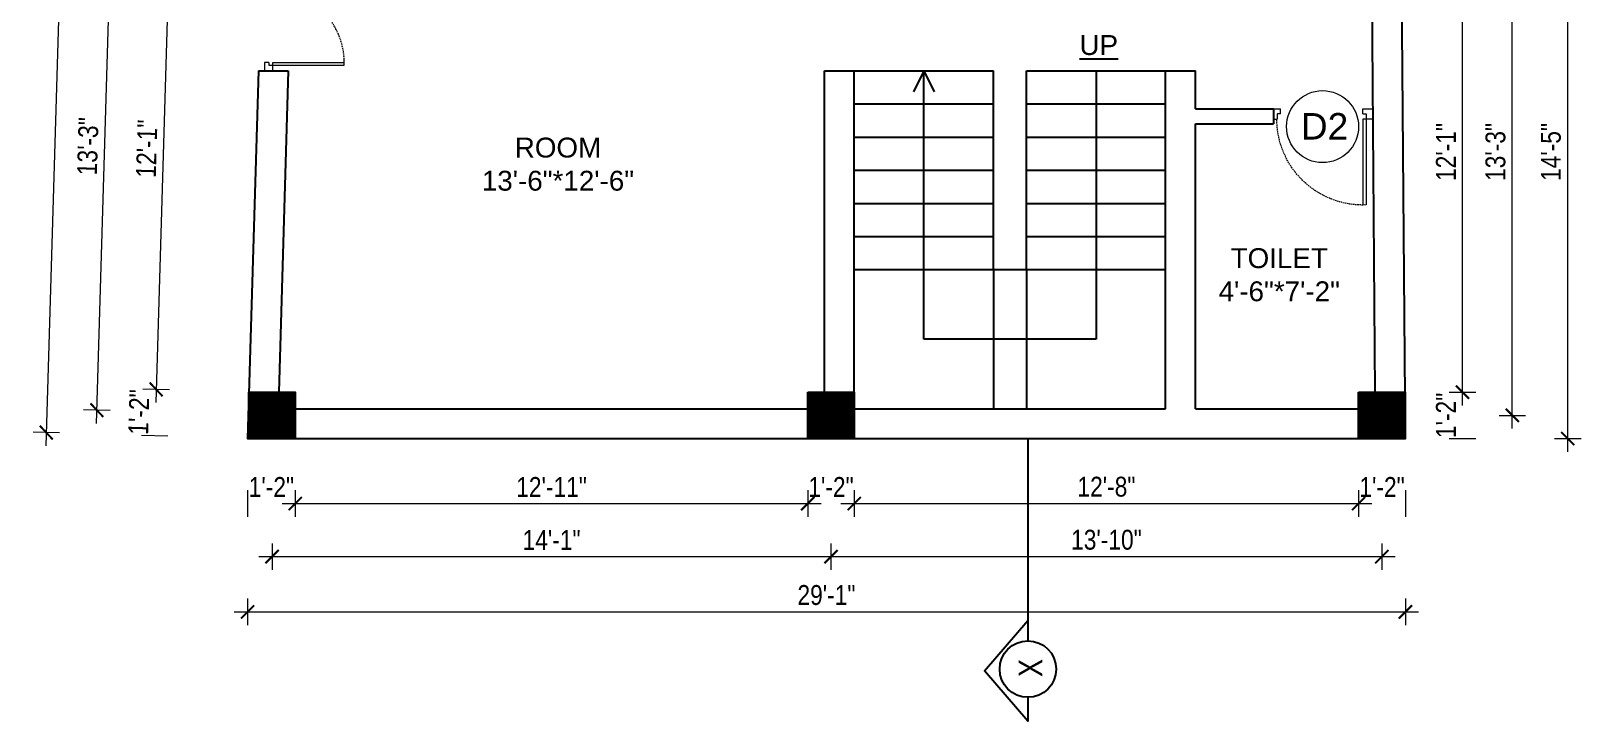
# Model space of a CAD drawing. Header units: inches. Extents: x -4962553 to -4957717, y -3263817 to -3261572.
# Drawn here: x -4961563.4 to -4961095.6, y -3262284.5 to -3262076.2 of the extents above; entities that cross this region are included whole.
import ezdxf

# ---------------------------------------------------------------- set-up
doc = ezdxf.new("R2010")
doc.units = ezdxf.units.IN
doc.header["$LTSCALE"] = 2
doc.header["$MEASUREMENT"] = 0
doc.header["$PDMODE"] = 34
doc.linetypes.add('HIDDEN', pattern=[0.375, 0.25, -0.125])
doc.layers.get('0').update_dxf_attribs({"linetype": 'CONTINUOUS'})
doc.layers.get('DEFPOINTS').update_dxf_attribs({"color": 141, "linetype": 'CONTINUOUS'})
doc.layers.add('A-Hatch', color=7, linetype='CONTINUOUS')
for name, color, linetype, lineweight in [('Annotate-Lite.w', 177, 'CONTINUOUS', 9), ('DIM 1-100', 4, 'CONTINUOUS', 13), ('Door-Window.w', 4, 'CONTINUOUS', 15), ('TEXT', 181, 'CONTINUOUS', 25)]:
    doc.layers.add(name, color=color, linetype=linetype, lineweight=lineweight)
doc.styles.add('ARAIL', font='ARIALN.TTF')
doc.styles.add('arial.', font='arial.ttf')
doc.styles.add('gaurav', font='arial.ttf')
doc.styles.get("Standard").update_dxf_attribs({"font": 'ARIALN.TTF'})
doc.dimstyles.new('1 by 96', dxfattribs={"dimtxt": 6, "dimasz": 4, "dimexe": 4, "dimexo": 4, "dimgap": 2, "dimtad": 1, "dimdec": 0, "dimzin": 0, "dimdsep": 46, "dimlunit": 4, "dimtxsty": 'Standard', "dimblk": 'ARCHTICK', "dimcen": 0, "dimdle": 4, "dimadec": 0, "dimazin": 0, "dimtfac": 1, "dimtdec": 0, "dimtix": 1, "dimtofl": 0, "dimtmove": 1, "dimatfit": 3, "dimldrblk": 'ARCHTICK', "dimfxl": 4, "dimfxlon": 1, "dimtolj": 1, "dimtzin": 0, "dimlwd": -1, "dimlwe": -1, "dimarcsym": 0})

# ---------------------------------------------------------------- blocks, each defined once
blk = doc.blocks.new('FDFDRE')
at = {"ltscale": 3}
for p, q in [((165701.11, -58637.82), (165701.1, -58641.5)), ((165704.78, -58637.83), (165701.11, -58637.82)), ((165704.78, -58639.66), (165703.55, -58639.66)), ((165703.55, -58639.66), (165703.55, -58641.5)), ((165704.78, -58639.66), (165704.78, -58637.83)), ((165766.98, -58637.83), (165770.65, -58637.82)), ((165766.98, -58639.66), (165766.98, -58637.83)), ((165766.98, -58639.66), (165768.2, -58639.66)), ((165768.2, -58639.66), (165768.2, -58641.5)), ((165770.65, -58637.82), (165770.65, -58641.5)), ((165701.1, -58641.5), (165703.55, -58641.5)), ((165703.55, -58641.5), (165703.53, -58672.63)), ((165703.55, -58641.5), (165704.78, -58641.5)), ((165704.78, -58641.5), (165704.76, -58672.65)), ((165766.98, -58641.5), (165767, -58672.65)), ((165768.2, -58641.5), (165766.98, -58641.5)), ((165770.65, -58641.5), (165768.2, -58641.5)), ((165768.2, -58641.5), (165768.22, -58672.63)), ((165703.53, -58672.63), (165704.76, -58672.65)), ((165768.22, -58672.63), (165767, -58672.65))]:
    blk.add_line(p, q, dxfattribs=at)
at = {"layer": 'Door-Window.w', "color": 9, "linetype": 'HIDDEN', "lineweight": 18}
for centre, start, end in [((165704.78, -58641.5), 269.96183, 3.38353), ((165766.98, -58641.5), 176.61647, 270.03817)]:
    blk.add_arc(centre, 31.16, start, end, dxfattribs=at)
blk = doc.blocks.new('3-0')
at = {"ltscale": 3}
for p, q in [((11063.05, 10097.68), (11065.97, 10099.9)), ((11063.05, 10097.68), (11064.53, 10095.73)), ((11065.99, 10096.84), (11064.53, 10095.73)), ((11065.25, 10097.81), (11066.71, 10098.92)), ((11065.99, 10096.84), (11065.25, 10097.81)), ((11065.97, 10099.9), (11066.71, 10098.92)), ((11085.5, 10074.13), (11110.32, 10092.96)), ((11086.24, 10073.15), (11111.05, 10091.97)), ((11111.05, 10091.97), (11110.32, 10092.96)), ((11084.04, 10073.02), (11082.57, 10071.91)), ((11084.04, 10073.02), (11084.78, 10072.04)), ((11084.78, 10072.04), (11086.24, 10073.15)), ((11086.24, 10073.15), (11085.5, 10074.13)), ((11087.72, 10071.2), (11086.24, 10073.15)), ((11082.57, 10071.91), (11084.79, 10068.98)), ((11084.79, 10068.98), (11087.72, 10071.2))]:
    blk.add_line(p, q, dxfattribs=at)
at = {"layer": 'Door-Window.w', "color": 9, "linetype": 'HIDDEN', "lineweight": 18}
blk.add_arc((11085.5, 10074.13), 31.16, 37.1906, 127.1465, dxfattribs=at)
blk = doc.blocks.new('_ArchTick')
at = {"color": 0, "linetype": 'ByBlock', "const_width": 0.15}
blk.add_lwpolyline([(-0.5, -0.5), (0.5, 0.5)], dxfattribs=at)
blk = doc.blocks.new('*D1364')
at = {"layer": 'DEFPOINTS', "color": 0, "ltscale": 0.5, "transparency": 16777216}
for p in [(-4961493.28, -3262040.22), (-4961525.59, -3262184.38), (-4961497.59, -3262185.22)]:
    blk.add_point(p, dxfattribs=at)
at = {"layer": 'DIM 1-100', "color": 0, "ltscale": 0.5, "transparency": 16777216}
for p, q in [((-4961521.16, -3262035.39), (-4961525.71, -3262188.38)), ((-4961517.28, -3262039.5), (-4961525.27, -3262039.27)), ((-4961521.59, -3262184.5), (-4961529.59, -3262184.27))]:
    blk.add_line(p, q, dxfattribs=at)
at = {"layer": 'DIM 1-100', "color": 0, "ltscale": 0.5, "transparency": 16777216, "xscale": 4, "yscale": 4, "zscale": 4}
for p, rotation in [((-4961521.28, -3262039.38), 88.29686496295274), ((-4961525.59, -3262184.38), 268.2968649629527)]:
    blk.add_blockref('_ArchTick', p, dxfattribs=dict(at, rotation=rotation))
at = {"layer": 'DIM 1-100', "color": 0, "ltscale": 0.5, "transparency": 16777216, "insert": (-4961528.44, -3262111.73), "char_height": 6, "attachment_point": 5, "rotation": 88.2969}
blk.add_mtext('\\A1;12\'-1"', dxfattribs=at)
blk = doc.blocks.new('*D1365')
at = {"layer": 'DEFPOINTS', "color": 0, "ltscale": 0.5, "transparency": 16777216}
for p in [(-4961497.59, -3262185.22), (-4961526, -3262198.38), (-4961498, -3262199.22)]:
    blk.add_point(p, dxfattribs=at)
at = {"layer": 'DIM 1-100', "color": 0, "ltscale": 0.5, "transparency": 16777216}
for p, q in [((-4961521.59, -3262184.5), (-4961529.59, -3262184.27)), ((-4961522.01, -3262198.5), (-4961530, -3262198.27))]:
    blk.add_line(p, q, dxfattribs=at)
at = {"layer": 'DIM 1-100', "color": 0, "ltscale": 0.5, "transparency": 16777216, "insert": (-4961530.81, -3262191.23), "char_height": 6, "attachment_point": 5, "rotation": 88.2969}
blk.add_mtext('\\A1;1\'-2"', dxfattribs=at)
blk = doc.blocks.new('*D1406')
at = {"layer": 'DEFPOINTS', "color": 0, "ltscale": 0.5, "transparency": 16777216}
for p in [(-4961538.76, -3262031.64), (-4961485.86, -3262033.22), (-4961490.59, -3262192.22)]:
    blk.add_point(p, dxfattribs=at)
at = {"layer": 'DIM 1-100', "color": 0, "ltscale": 0.5, "transparency": 16777216}
for p, q in [((-4961543.6, -3262194.64), (-4961538.64, -3262027.65)), ((-4961534.76, -3262031.76), (-4961542.76, -3262031.52)), ((-4961539.49, -3262190.76), (-4961547.48, -3262190.52))]:
    blk.add_line(p, q, dxfattribs=at)
at = {"layer": 'DIM 1-100', "color": 0, "ltscale": 0.5, "transparency": 16777216, "xscale": 4, "yscale": 4, "zscale": 4}
for p, rotation in [((-4961538.76, -3262031.64), 88.29686496677859), ((-4961543.48, -3262190.64), 268.2968649667786)]:
    blk.add_blockref('_ArchTick', p, dxfattribs=dict(at, rotation=rotation))
at = {"layer": 'DIM 1-100', "color": 0, "ltscale": 0.5, "transparency": 16777216, "insert": (-4961546.18, -3262110.99), "char_height": 6, "attachment_point": 5, "rotation": 88.2969}
blk.add_mtext('\\A1;13\'-3"', dxfattribs=at)
blk = doc.blocks.new('*D1408')
at = {"layer": 'DEFPOINTS', "color": 0, "ltscale": 0.5, "transparency": 16777216}
for p in [(-4961488.55, -3261881.09), (-4961558.75, -3262197.41), (-4961498, -3262199.22)]:
    blk.add_point(p, dxfattribs=at)
at = {"layer": 'DIM 1-100', "color": 0, "ltscale": 0.5, "transparency": 16777216}
for p, q in [((-4961549.17, -3261875.29), (-4961558.87, -3262201.41)), ((-4961545.29, -3261879.4), (-4961553.29, -3261879.16)), ((-4961554.75, -3262197.53), (-4961562.75, -3262197.29))]:
    blk.add_line(p, q, dxfattribs=at)
at = {"layer": 'DIM 1-100', "color": 0, "ltscale": 0.5, "transparency": 16777216, "xscale": 4, "yscale": 4, "zscale": 4}
for p, rotation in [((-4961549.29, -3261879.28), 88.29686496680357), ((-4961558.75, -3262197.41), 268.2968649668036)]:
    blk.add_blockref('_ArchTick', p, dxfattribs=dict(at, rotation=rotation))
at = {"layer": 'DIM 1-100', "color": 0, "ltscale": 0.5, "transparency": 16777216, "insert": (-4961559.08, -3262038.2), "char_height": 6, "attachment_point": 5, "rotation": 88.2969}
blk.add_mtext('\\A1;26\'-6"', dxfattribs=at)
blk = doc.blocks.new('*D1409')
at = {"layer": 'DEFPOINTS', "color": 0, "ltscale": 0.5, "transparency": 16777216}
for p in [(-4961498, -3262199.22), (-4961483.59, -3262199.22), (-4961483.59, -3262218.84)]:
    blk.add_point(p, dxfattribs=at)
at = {"layer": 'DIM 1-100', "color": 0, "ltscale": 0.5, "transparency": 16777216}
for p, q in [((-4961498, -3262214.84), (-4961498, -3262222.84)), ((-4961483.59, -3262214.84), (-4961483.59, -3262222.84))]:
    blk.add_line(p, q, dxfattribs=at)
at = {"layer": 'DIM 1-100', "color": 0, "ltscale": 0.5, "transparency": 16777216, "insert": (-4961490.8, -3262213.83), "char_height": 6, "attachment_point": 5}
blk.add_mtext('\\A1;1\'-2"', dxfattribs=at)
blk = doc.blocks.new('*D1410')
at = {"layer": 'DEFPOINTS', "color": 0, "ltscale": 0.5, "transparency": 16777216}
for p in [(-4961483.59, -3262199.22), (-4961328.91, -3262199.22), (-4961328.91, -3262218.84)]:
    blk.add_point(p, dxfattribs=at)
at = {"layer": 'DIM 1-100', "color": 0, "ltscale": 0.5, "transparency": 16777216}
for p, q in [((-4961483.59, -3262214.84), (-4961483.59, -3262222.84)), ((-4961328.91, -3262214.84), (-4961328.91, -3262222.84)), ((-4961487.59, -3262218.84), (-4961324.91, -3262218.84))]:
    blk.add_line(p, q, dxfattribs=at)
at = {"layer": 'DIM 1-100', "color": 0, "ltscale": 0.5, "transparency": 16777216, "xscale": 4, "yscale": 4, "zscale": 4, "rotation": 180}
blk.add_blockref('_ArchTick', (-4961483.59, -3262218.84), dxfattribs=at)
at = {"layer": 'DIM 1-100', "color": 0, "ltscale": 0.5, "transparency": 16777216, "xscale": 4, "yscale": 4, "zscale": 4}
blk.add_blockref('_ArchTick', (-4961328.91, -3262218.84), dxfattribs=at)
at = {"layer": 'DIM 1-100', "color": 0, "ltscale": 0.5, "transparency": 16777216, "insert": (-4961406.25, -3262213.83), "char_height": 6, "attachment_point": 5}
blk.add_mtext('\\A1;12\'-11"', dxfattribs=at)
blk = doc.blocks.new('*D1411')
at = {"layer": 'DEFPOINTS', "color": 0, "ltscale": 0.5, "transparency": 16777216}
for p in [(-4961328.91, -3262199.22), (-4961314.91, -3262199.22), (-4961314.91, -3262218.84)]:
    blk.add_point(p, dxfattribs=at)
at = {"layer": 'DIM 1-100', "color": 0, "ltscale": 0.5, "transparency": 16777216}
for p, q in [((-4961328.91, -3262214.84), (-4961328.91, -3262222.84)), ((-4961314.91, -3262214.84), (-4961314.91, -3262222.84))]:
    blk.add_line(p, q, dxfattribs=at)
at = {"layer": 'DIM 1-100', "color": 0, "ltscale": 0.5, "transparency": 16777216, "insert": (-4961321.91, -3262213.83), "char_height": 6, "attachment_point": 5}
blk.add_mtext('\\A1;1\'-2"', dxfattribs=at)
blk = doc.blocks.new('*D1412')
at = {"layer": 'DEFPOINTS', "color": 0, "ltscale": 0.5, "transparency": 16777216}
for p in [(-4961314.91, -3262199.22), (-4961162.66, -3262199.22), (-4961162.66, -3262218.84)]:
    blk.add_point(p, dxfattribs=at)
at = {"layer": 'DIM 1-100', "color": 0, "ltscale": 0.5, "transparency": 16777216}
for p, q in [((-4961314.91, -3262214.84), (-4961314.91, -3262222.84)), ((-4961162.66, -3262214.84), (-4961162.66, -3262222.84)), ((-4961318.91, -3262218.84), (-4961158.66, -3262218.84))]:
    blk.add_line(p, q, dxfattribs=at)
at = {"layer": 'DIM 1-100', "color": 0, "ltscale": 0.5, "transparency": 16777216, "xscale": 4, "yscale": 4, "zscale": 4, "rotation": 180}
blk.add_blockref('_ArchTick', (-4961314.91, -3262218.84), dxfattribs=at)
at = {"layer": 'DIM 1-100', "color": 0, "ltscale": 0.5, "transparency": 16777216, "xscale": 4, "yscale": 4, "zscale": 4}
blk.add_blockref('_ArchTick', (-4961162.66, -3262218.84), dxfattribs=at)
at = {"layer": 'DIM 1-100', "color": 0, "ltscale": 0.5, "transparency": 16777216, "insert": (-4961238.78, -3262213.78), "char_height": 6, "attachment_point": 5}
blk.add_mtext('\\A1;12\'-8"', dxfattribs=at)
blk = doc.blocks.new('*D1413')
at = {"layer": 'DEFPOINTS', "color": 0, "ltscale": 0.5, "transparency": 16777216}
for p in [(-4961162.66, -3262199.22), (-4961148.55, -3262199.22), (-4961148.55, -3262218.84)]:
    blk.add_point(p, dxfattribs=at)
at = {"layer": 'DIM 1-100', "color": 0, "ltscale": 0.5, "transparency": 16777216}
for p, q in [((-4961162.66, -3262214.84), (-4961162.66, -3262222.84)), ((-4961148.55, -3262214.84), (-4961148.55, -3262222.84))]:
    blk.add_line(p, q, dxfattribs=at)
at = {"layer": 'DIM 1-100', "color": 0, "ltscale": 0.5, "transparency": 16777216, "insert": (-4961155.6, -3262213.83), "char_height": 6, "attachment_point": 5}
blk.add_mtext('\\A1;1\'-2"', dxfattribs=at)
blk = doc.blocks.new('*D1414')
at = {"layer": 'DEFPOINTS', "color": 0, "ltscale": 0.5, "transparency": 16777216}
for p in [(-4961490.59, -3262192.22), (-4961321.91, -3262192.22), (-4961321.91, -3262234.85)]:
    blk.add_point(p, dxfattribs=at)
at = {"layer": 'DIM 1-100', "color": 0, "ltscale": 0.5, "transparency": 16777216}
for p, q in [((-4961490.59, -3262230.85), (-4961490.59, -3262238.85)), ((-4961321.91, -3262230.85), (-4961321.91, -3262238.85)), ((-4961494.59, -3262234.85), (-4961317.91, -3262234.85))]:
    blk.add_line(p, q, dxfattribs=at)
at = {"layer": 'DIM 1-100', "color": 0, "ltscale": 0.5, "transparency": 16777216, "xscale": 4, "yscale": 4, "zscale": 4, "rotation": 180}
blk.add_blockref('_ArchTick', (-4961490.59, -3262234.85), dxfattribs=at)
at = {"layer": 'DIM 1-100', "color": 0, "ltscale": 0.5, "transparency": 16777216, "xscale": 4, "yscale": 4, "zscale": 4}
blk.add_blockref('_ArchTick', (-4961321.91, -3262234.85), dxfattribs=at)
at = {"layer": 'DIM 1-100', "color": 0, "ltscale": 0.5, "transparency": 16777216, "insert": (-4961406.25, -3262229.84), "char_height": 6, "attachment_point": 5}
blk.add_mtext('\\A1;14\'-1"', dxfattribs=at)
blk = doc.blocks.new('*D1465')
at = {"layer": 'DEFPOINTS', "color": 0, "ltscale": 0.5, "transparency": 16777216}
for p in [(-4961321.91, -3262192.22), (-4961155.66, -3262192.22), (-4961155.66, -3262234.85)]:
    blk.add_point(p, dxfattribs=at)
at = {"layer": 'DIM 1-100', "color": 0, "ltscale": 0.5, "transparency": 16777216}
for p, q in [((-4961321.91, -3262230.85), (-4961321.91, -3262238.85)), ((-4961155.66, -3262230.85), (-4961155.66, -3262238.85)), ((-4961325.91, -3262234.85), (-4961151.66, -3262234.85))]:
    blk.add_line(p, q, dxfattribs=at)
at = {"layer": 'DIM 1-100', "color": 0, "ltscale": 0.5, "transparency": 16777216, "xscale": 4, "yscale": 4, "zscale": 4, "rotation": 180}
blk.add_blockref('_ArchTick', (-4961321.91, -3262234.85), dxfattribs=at)
at = {"layer": 'DIM 1-100', "color": 0, "ltscale": 0.5, "transparency": 16777216, "xscale": 4, "yscale": 4, "zscale": 4}
blk.add_blockref('_ArchTick', (-4961155.66, -3262234.85), dxfattribs=at)
at = {"layer": 'DIM 1-100', "color": 0, "ltscale": 0.5, "transparency": 16777216, "insert": (-4961238.78, -3262229.79), "char_height": 6, "attachment_point": 5}
blk.add_mtext('\\A1;13\'-10"', dxfattribs=at)
blk = doc.blocks.new('*D1466')
at = {"layer": 'DEFPOINTS', "color": 0, "ltscale": 0.5, "transparency": 16777216}
for p in [(-4961498, -3262199.22), (-4961148.55, -3262199.22), (-4961148.55, -3262251.54)]:
    blk.add_point(p, dxfattribs=at)
at = {"layer": 'DIM 1-100', "color": 0, "ltscale": 0.5, "transparency": 16777216}
for p, q in [((-4961498, -3262247.54), (-4961498, -3262255.54)), ((-4961148.55, -3262247.54), (-4961148.55, -3262255.54)), ((-4961502, -3262251.54), (-4961144.55, -3262251.54))]:
    blk.add_line(p, q, dxfattribs=at)
at = {"layer": 'DIM 1-100', "color": 0, "ltscale": 0.5, "transparency": 16777216, "xscale": 4, "yscale": 4, "zscale": 4, "rotation": 180}
blk.add_blockref('_ArchTick', (-4961498, -3262251.54), dxfattribs=at)
at = {"layer": 'DIM 1-100', "color": 0, "ltscale": 0.5, "transparency": 16777216, "xscale": 4, "yscale": 4, "zscale": 4}
blk.add_blockref('_ArchTick', (-4961148.55, -3262251.54), dxfattribs=at)
at = {"layer": 'DIM 1-100', "color": 0, "ltscale": 0.5, "transparency": 16777216, "insert": (-4961323.28, -3262246.48), "char_height": 6, "attachment_point": 5}
blk.add_mtext('\\A1;29\'-1"', dxfattribs=at)
blk = doc.blocks.new('*D1467')
at = {"layer": 'DEFPOINTS', "color": 0, "ltscale": 0.5, "transparency": 16777216}
for p in [(-4961148.66, -3262185.22), (-4961148.55, -3262199.22), (-4961131.31, -3262199.22)]:
    blk.add_point(p, dxfattribs=at)
at = {"layer": 'DIM 1-100', "color": 0, "ltscale": 0.5, "transparency": 16777216}
for p, q in [((-4961135.31, -3262185.22), (-4961127.31, -3262185.22)), ((-4961135.31, -3262199.22), (-4961127.31, -3262199.22))]:
    blk.add_line(p, q, dxfattribs=at)
at = {"layer": 'DIM 1-100', "color": 0, "ltscale": 0.5, "transparency": 16777216, "insert": (-4961136.32, -3262192.22), "char_height": 6, "attachment_point": 5, "rotation": 90}
blk.add_mtext('\\A1;1\'-2"', dxfattribs=at)
blk = doc.blocks.new('*D1468')
at = {"layer": 'DEFPOINTS', "color": 0, "ltscale": 0.5, "transparency": 16777216}
for p in [(-4961149.88, -3262040.22), (-4961131.31, -3262040.22), (-4961148.66, -3262185.22)]:
    blk.add_point(p, dxfattribs=at)
at = {"layer": 'DIM 1-100', "color": 0, "ltscale": 0.5, "transparency": 16777216}
for p, q in [((-4961131.31, -3262189.22), (-4961131.31, -3262036.22)), ((-4961135.31, -3262040.22), (-4961127.31, -3262040.22)), ((-4961135.31, -3262185.22), (-4961127.31, -3262185.22))]:
    blk.add_line(p, q, dxfattribs=at)
at = {"layer": 'DIM 1-100', "color": 0, "ltscale": 0.5, "transparency": 16777216, "xscale": 4, "yscale": 4, "zscale": 4}
for p, rotation in [((-4961131.31, -3262040.22), 90), ((-4961131.31, -3262185.22), 270)]:
    blk.add_blockref('_ArchTick', p, dxfattribs=dict(at, rotation=rotation))
at = {"layer": 'DIM 1-100', "color": 0, "ltscale": 0.5, "transparency": 16777216, "insert": (-4961136.32, -3262112.72), "char_height": 6, "attachment_point": 5, "rotation": 90}
blk.add_mtext('\\A1;12\'-1"', dxfattribs=at)
blk = doc.blocks.new('*D1368')
at = {"layer": 'DEFPOINTS', "color": 0, "ltscale": 0.5, "transparency": 16777216}
for p in [(-4961156.88, -3262033.22), (-4961116.28, -3262033.22), (-4961155.66, -3262192.22)]:
    blk.add_point(p, dxfattribs=at)
at = {"layer": 'DIM 1-100', "color": 0, "ltscale": 0.5, "transparency": 16777216}
for p, q in [((-4961116.28, -3262196.22), (-4961116.28, -3262029.22)), ((-4961120.28, -3262033.22), (-4961112.28, -3262033.22)), ((-4961120.28, -3262192.22), (-4961112.28, -3262192.22))]:
    blk.add_line(p, q, dxfattribs=at)
at = {"layer": 'DIM 1-100', "color": 0, "ltscale": 0.5, "transparency": 16777216, "xscale": 4, "yscale": 4, "zscale": 4}
for p, rotation in [((-4961116.28, -3262033.22), 90), ((-4961116.28, -3262192.22), 270)]:
    blk.add_blockref('_ArchTick', p, dxfattribs=dict(at, rotation=rotation))
at = {"layer": 'DIM 1-100', "color": 0, "ltscale": 0.5, "transparency": 16777216, "insert": (-4961121.34, -3262112.72), "char_height": 6, "attachment_point": 5, "rotation": 90}
blk.add_mtext('\\A1;13\'-3"', dxfattribs=at)
blk = doc.blocks.new('*D1370')
at = {"layer": 'DEFPOINTS', "color": 0, "ltscale": 0.5, "transparency": 16777216}
for p in [(-4961149.88, -3262026.22), (-4961099.55, -3262026.22), (-4961148.55, -3262199.22)]:
    blk.add_point(p, dxfattribs=at)
at = {"layer": 'DIM 1-100', "color": 0, "ltscale": 0.5, "transparency": 16777216}
for p, q in [((-4961099.55, -3262203.22), (-4961099.55, -3262022.22)), ((-4961103.55, -3262026.22), (-4961095.55, -3262026.22)), ((-4961103.55, -3262199.22), (-4961095.55, -3262199.22))]:
    blk.add_line(p, q, dxfattribs=at)
at = {"layer": 'DIM 1-100', "color": 0, "ltscale": 0.5, "transparency": 16777216, "xscale": 4, "yscale": 4, "zscale": 4}
for p, rotation in [((-4961099.55, -3262026.22), 90), ((-4961099.55, -3262199.22), 270)]:
    blk.add_blockref('_ArchTick', p, dxfattribs=dict(at, rotation=rotation))
at = {"layer": 'DIM 1-100', "color": 0, "ltscale": 0.5, "transparency": 16777216, "insert": (-4961104.62, -3262112.72), "char_height": 6, "attachment_point": 5, "rotation": 90}
blk.add_mtext('\\A1;14\'-5"', dxfattribs=at)

msp = doc.modelspace()

# ---------------------------------------------------------------- hatches: boundary and pattern name
at = {"layer": 'A-Hatch', "ltscale": 0.5}
h = msp.add_hatch(dxfattribs=at)
h.set_pattern_fill('ANSI31', color=256)
h.set_pattern_definition([(45, (13611.28828, 2486.11344), (-0.0883883476483, 0.0883883476483), [])])
h.paths.add_polyline_path([(-4961483.59, -3262185.22), (-4961497.59, -3262185.22), (-4961497.59, -3262199.22), (-4961483.59, -3262199.22)])
h = msp.add_hatch(dxfattribs=at)
h.set_pattern_fill('ANSI31', color=256)
h.set_pattern_definition([(45, (13779.97138, 2486.11344), (-0.0883883476483, 0.0883883476483), [])])
h.paths.add_polyline_path([(-4961314.91, -3262185.22), (-4961328.91, -3262185.22), (-4961328.91, -3262199.22), (-4961314.91, -3262199.22)])
h = msp.add_hatch(dxfattribs=at)
h.set_pattern_fill('ANSI31', color=256)
h.set_pattern_definition([(45, (13946.22114, 2486.11344), (-0.0883883476483, 0.0883883476483), [])])
h.paths.add_polyline_path([(-4961148.66, -3262185.22), (-4961162.66, -3262185.22), (-4961162.66, -3262199.22), (-4961148.66, -3262199.22)])

# ---------------------------------------------------------------- linework, layer by layer
at = {"ltscale": 0.5}
for p, q in [((-4961157.66, -3262185.22), (-4961158.77, -3262040.22)), ((-4961494.7, -3262088.22), (-4961485.7, -3262088.22)), ((-4961485.7, -3262088.22), (-4961488.58, -3262185.22)), ((-4961323.91, -3262185.22), (-4961323.91, -3262088.22)), ((-4961323.91, -3262088.22), (-4961314.91, -3262088.22)), ((-4961314.91, -3262185.22), (-4961314.91, -3262088.22)), ((-4961314.91, -3262088.22), (-4961272.91, -3262088.22)), ((-4961293.91, -3262088.22), (-4961296.99, -3262094.57)), ((-4961293.91, -3262169.22), (-4961293.91, -3262088.22)), ((-4961293.91, -3262088.22), (-4961290.82, -3262094.57)), ((-4961272.91, -3262148.22), (-4961272.91, -3262088.22)), ((-4961262.91, -3262088.22), (-4961220.91, -3262088.22)), ((-4961262.91, -3262148.22), (-4961262.91, -3262088.22)), ((-4961241.91, -3262088.22), (-4961241.91, -3262169.22)), ((-4961220.91, -3262190.22), (-4961220.91, -3262088.22)), ((-4961220.91, -3262088.22), (-4961211.91, -3262088.22)), ((-4961211.91, -3262099.72), (-4961211.91, -3262088.22)), ((-4961314.91, -3262098.22), (-4961272.91, -3262098.22)), ((-4961262.91, -3262098.22), (-4961220.91, -3262098.22)), ((-4961211.91, -3262099.72), (-4961188.31, -3262099.72)), ((-4961188.31, -3262099.72), (-4961188.31, -3262104.22)), ((-4961211.91, -3262104.22), (-4961188.31, -3262104.22)), ((-4961211.91, -3262190.22), (-4961211.91, -3262104.22)), ((-4961314.91, -3262108.22), (-4961272.91, -3262108.22)), ((-4961262.91, -3262108.22), (-4961220.91, -3262108.22)), ((-4961314.91, -3262118.22), (-4961272.91, -3262118.22)), ((-4961262.91, -3262118.22), (-4961220.91, -3262118.22)), ((-4961314.91, -3262128.22), (-4961272.91, -3262128.22)), ((-4961262.91, -3262128.22), (-4961220.91, -3262128.22)), ((-4961314.91, -3262138.22), (-4961272.91, -3262138.22)), ((-4961262.91, -3262138.22), (-4961220.91, -3262138.22)), ((-4961314.91, -3262148.22), (-4961272.91, -3262148.22)), ((-4961272.91, -3262148.22), (-4961262.91, -3262148.22)), ((-4961272.91, -3262148.22), (-4961272.91, -3262190.22)), ((-4961262.91, -3262148.22), (-4961220.91, -3262148.22)), ((-4961262.91, -3262148.22), (-4961262.91, -3262190.22)), ((-4961241.91, -3262169.22), (-4961293.91, -3262169.22)), ((-4961483.59, -3262190.22), (-4961328.91, -3262190.22)), ((-4961314.91, -3262190.22), (-4961220.91, -3262190.22)), ((-4961211.91, -3262190.22), (-4961162.66, -3262190.22))]:
    msp.add_line(p, q, dxfattribs=at)
msp.add_lwpolyline([(-4961494.7, -3262088.22), (-4961498, -3262199.22), (-4961148.55, -3262199.22), (-4961149.88, -3262026.22)], dxfattribs=at)
for points in [[(-4961497.59, -3262185.22), (-4961483.59, -3262185.22), (-4961483.59, -3262199.22), (-4961497.59, -3262199.22)], [(-4961328.91, -3262185.22), (-4961314.91, -3262185.22), (-4961314.91, -3262199.22), (-4961328.91, -3262199.22)], [(-4961162.66, -3262185.22), (-4961148.66, -3262185.22), (-4961148.66, -3262199.22), (-4961162.66, -3262199.22)]]:
    msp.add_lwpolyline(points, close=True, dxfattribs=at)
at = {"layer": 'Annotate-Lite.w', "ltscale": 0.005}
msp.add_circle((-4961173.55, -3262105.07), 10.86, dxfattribs=at)
at = {"layer": 'TEXT'}
for points in [[(-4961262.47, -3262199.22), (-4961262.47, -3262260.26)], [(-4961262.47, -3262277.33), (-4961262.47, -3262284.47), (-4961275.55, -3262269.33), (-4961262.47, -3262254.18)]]:
    msp.add_lwpolyline(points, dxfattribs=at)
msp.add_circle((-4961262.47, -3262268.79), 8.53, dxfattribs=at)

# ---------------------------------------------------------------- block references
at = {"layer": 'Door-Window.w', "ltscale": 0.005, "xscale": 0.6902152811431093, "yscale": 0.6902152811431093, "zscale": 0.690215281206522, "rotation": 89.99999999970399}
msp.add_blockref('FDFDRE', (-5001965.58, -3376457.65), dxfattribs=at)
at = {"layer": 'Door-Window.w', "linetype": 'ByBlock', "xscale": -0.8331589850253456, "yscale": 0.8331589851164872, "zscale": 0.8331589849470642, "rotation": 127.1524242869493}
msp.add_blockref('3-0', (-4960049.57, -3249672.34), dxfattribs=at)

# ---------------------------------------------------------------- texts
at = {"layer": 'Annotate-Lite.w', "ltscale": 0.005, "insert": (-4961180.1, -3262108.95), "char_height": 8, "attachment_point": 7, "rotation": 359.8855, "style": 'gaurav'}
msp.add_mtext_dynamic_manual_height_columns('D2', width=8, gutter_width=100, heights=[0], dxfattribs=at)
at = {"layer": 'TEXT', "lineweight": -2, "insert": (-4961241.09, -3262080.48), "char_height": 6, "width": 26.6739, "attachment_point": 5, "style": 'arial.'}
msp.add_mtext('{\\LUP}', dxfattribs=at)
at = {"layer": 'TEXT', "lineweight": -2, "char_height": 6, "attachment_point": 5, "style": 'arial.'}
for s, insert in [('ROOM\\P13\'-6"*12\'-6"', (-4961404.31, -3262116.43)), ('TOILET\\P4\'-6"*7\'-2"', (-4961186.62, -3262149.81))]:
    msp.add_mtext_dynamic_manual_height_columns(s, width=45.7314, gutter_width=30, heights=[0], dxfattribs=dict(at, insert=insert))
at = {"layer": 'TEXT', "insert": (-4961265.3, -3262265.71), "char_height": 7.2, "attachment_point": 3, "rotation": 90, "style": 'ARAIL'}
msp.add_mtext_dynamic_manual_height_columns('X', width=125.4648, gutter_width=90, heights=[0], dxfattribs=at)

# ---------------------------------------------------------------- dimensions: what is measured, and where the dimension line sits
at = {"layer": 'DIM 1-100', "ltscale": 0.5}
for p1, p2, distance, picture, middle in [((-4961488.55, -3261881.09), (-4961498, -3262199.22), -60.77, '*D1408', (-4961559.08, -3262038.2)), ((-4961490.59, -3262192.22), (-4961485.86, -3262033.22), 52.92, '*D1406', (-4961546.18, -3262110.99))]:
    dim = msp.add_aligned_dim(p1=p1, p2=p2, distance=distance, dimstyle='1 by 96', dxfattribs=at)
    dim.commit()
    dim.dimension.update_dxf_attribs({"geometry": picture, "text_midpoint": middle})
for base, p1, p2, angle, picture, middle in [((-4961099.55, -3262026.22), (-4961148.55, -3262199.22), (-4961149.88, -3262026.22), 90, '*D1370', (-4961104.62, -3262112.72)), ((-4961116.28, -3262033.22), (-4961155.66, -3262192.22), (-4961156.88, -3262033.22), 90, '*D1368', (-4961121.34, -3262112.72)), ((-4961525.59, -3262184.38), (-4961493.28, -3262040.22), (-4961497.59, -3262185.22), 268.2969, '*D1364', (-4961528.44, -3262111.73)), ((-4961131.31, -3262040.22), (-4961148.66, -3262185.22), (-4961149.88, -3262040.22), 90, '*D1468', (-4961136.32, -3262112.72)), ((-4961526, -3262198.38), (-4961497.59, -3262185.22), (-4961498, -3262199.22), 268.2969, '*D1365', (-4961530.81, -3262191.23)), ((-4961131.31, -3262199.22), (-4961148.66, -3262185.22), (-4961148.55, -3262199.22), 90, '*D1467', (-4961136.32, -3262192.22))]:
    dim = msp.add_linear_dim(base=base, p1=p1, p2=p2, angle=angle, dimstyle='1 by 96', dxfattribs=at)
    dim.commit()
    dim.dimension.update_dxf_attribs({"geometry": picture, "text_midpoint": middle})
for base, p1, p2, picture, middle in [((-4961321.91, -3262234.85), (-4961490.59, -3262192.22), (-4961321.91, -3262192.22), '*D1414', (-4961406.25, -3262229.84)), ((-4961155.66, -3262234.85), (-4961321.91, -3262192.22), (-4961155.66, -3262192.22), '*D1465', (-4961238.78, -3262229.79)), ((-4961148.55, -3262251.54), (-4961498, -3262199.22), (-4961148.55, -3262199.22), '*D1466', (-4961323.28, -3262246.48)), ((-4961483.59, -3262218.84), (-4961498, -3262199.22), (-4961483.59, -3262199.22), '*D1409', (-4961490.8, -3262213.83)), ((-4961328.91, -3262218.84), (-4961483.59, -3262199.22), (-4961328.91, -3262199.22), '*D1410', (-4961406.25, -3262213.83)), ((-4961314.91, -3262218.84), (-4961328.91, -3262199.22), (-4961314.91, -3262199.22), '*D1411', (-4961321.91, -3262213.83)), ((-4961162.66, -3262218.84), (-4961314.91, -3262199.22), (-4961162.66, -3262199.22), '*D1412', (-4961238.78, -3262213.78)), ((-4961148.55, -3262218.84), (-4961162.66, -3262199.22), (-4961148.55, -3262199.22), '*D1413', (-4961155.6, -3262213.83))]:
    dim = msp.add_linear_dim(base=base, p1=p1, p2=p2, dimstyle='1 by 96', dxfattribs=at)
    dim.commit()
    dim.dimension.update_dxf_attribs({"geometry": picture, "text_midpoint": middle})

doc.saveas('drawing.dxf')
